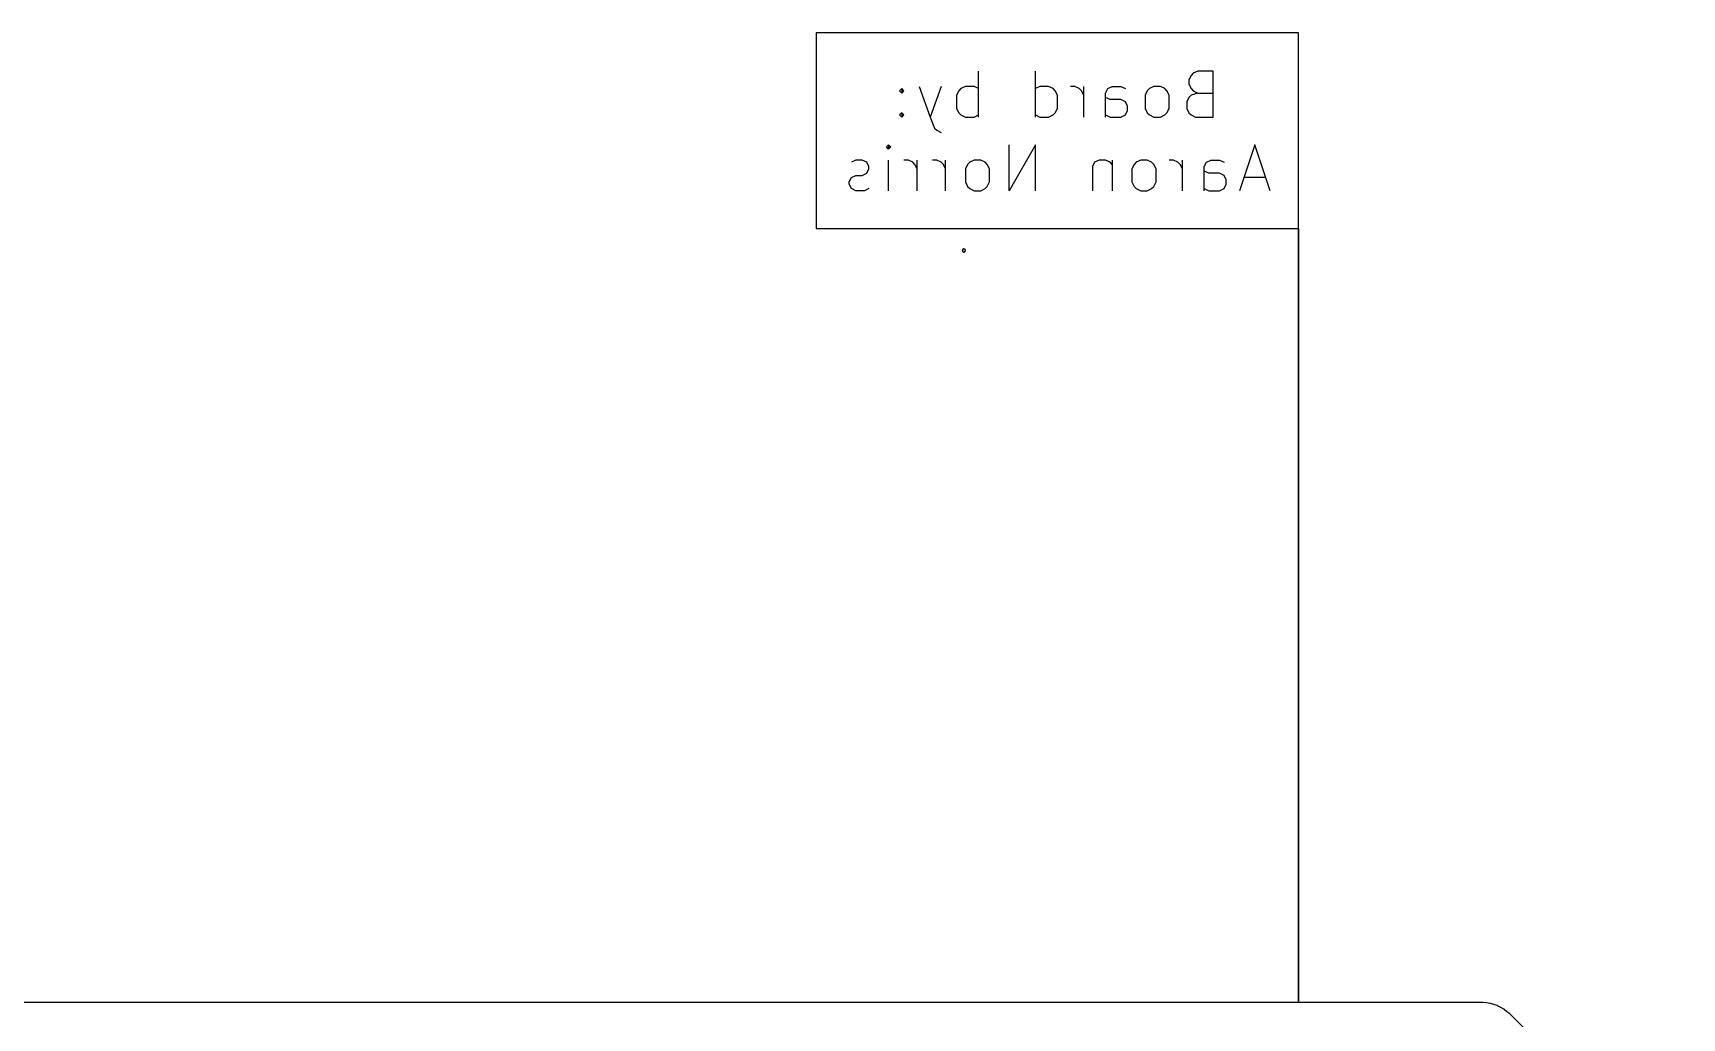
# Model space of a CAD drawing. Extents: x 10 to 213, y -213 to -15.
# Drawn here: x 84 to 137.7, y -86 to -53.9 of the extents above; entities that cross this region are included whole.
import ezdxf

# ---------------------------------------------------------------- set-up
doc = ezdxf.new("R2010")
doc.units = 0
doc.header["$MEASUREMENT"] = 0
doc.layers.add('BLACK', color=250, linetype='CONTINUOUS')

msp = doc.modelspace()

# ---------------------------------------------------------------- linework, layer by layer
at = {"layer": 'BLACK'}
for p, q in [((125.204, -53.872), (109.492, -53.872)), ((109.492, -53.872), (109.492, -60.242)), ((125.204, -53.872), (109.492, -53.872)), ((109.492, -53.872), (109.492, -60.242)), ((125.204, -60.242), (125.204, -53.872)), ((125.204, -60.242), (125.204, -53.872)), ((114.777, -56.6141), (114.777, -55.1141)), ((116.634, -56.6141), (116.634, -55.1141)), ((121.705, -55.257), (121.634, -55.3999)), ((121.777, -55.1856), (121.705, -55.257)), ((121.919, -55.1141), (121.777, -55.1856)), ((122.419, -55.1141), (121.919, -55.1141)), ((122.419, -56.6141), (122.419, -55.1141)), ((112.277, -55.6856), (112.205, -55.757)), ((112.205, -55.757), (112.277, -55.8284)), ((112.348, -55.757), (112.277, -55.6856)), ((112.277, -55.6856), (112.277, -55.8284)), ((112.277, -55.8284), (112.348, -55.757)), ((112.848, -55.6141), (113.205, -56.6141)), ((113.562, -55.6141), (113.205, -56.6141)), ((114.134, -55.757), (114.062, -55.8999)), ((114.205, -55.6856), (114.134, -55.757)), ((114.348, -55.6141), (114.205, -55.6856)), ((114.634, -55.6141), (114.348, -55.6141)), ((114.777, -55.6856), (114.634, -55.6141)), ((116.777, -55.6141), (116.634, -55.6856)), ((117.062, -55.6141), (116.777, -55.6141)), ((117.205, -55.6856), (117.062, -55.6141)), ((117.277, -55.757), (117.205, -55.6856)), ((117.348, -55.8999), (117.277, -55.757)), ((117.919, -55.6141), (117.777, -55.6141)), ((118.062, -55.6856), (117.919, -55.6141)), ((118.134, -55.757), (118.062, -55.6856)), ((118.205, -55.8999), (118.134, -55.757)), ((118.205, -56.6141), (118.205, -55.6141)), ((118.919, -55.8284), (118.991, -55.6856)), ((118.919, -56.6141), (118.919, -55.8284)), ((118.991, -55.6856), (119.134, -55.6141)), ((119.134, -55.6141), (119.419, -55.6141)), ((119.419, -55.6141), (119.562, -55.6856)), ((120.277, -55.757), (120.205, -55.8999)), ((120.348, -55.6856), (120.277, -55.757)), ((120.491, -55.6141), (120.348, -55.6856)), ((120.705, -55.6141), (120.491, -55.6141)), ((120.848, -55.6856), (120.705, -55.6141)), ((120.919, -55.757), (120.848, -55.6856)), ((120.991, -55.8999), (120.919, -55.757)), ((121.634, -55.3999), (121.634, -55.5427)), ((121.634, -55.5427), (121.705, -55.6856)), ((121.705, -55.6856), (121.777, -55.757)), ((121.919, -55.8284), (121.705, -55.8999)), ((121.777, -55.757), (121.919, -55.8284)), ((121.919, -55.8284), (122.419, -55.8284)), ((114.062, -55.8999), (114.062, -56.3284)), ((114.062, -56.3284), (114.134, -56.4713)), ((117.277, -56.4713), (117.348, -56.3284)), ((117.348, -56.3284), (117.348, -55.8999)), ((119.062, -56.0427), (118.919, -55.9713)), ((119.419, -56.0427), (119.062, -56.0427)), ((119.562, -56.1141), (119.419, -56.0427)), ((119.634, -56.257), (119.562, -56.1141)), ((119.562, -56.5427), (119.634, -56.3999)), ((119.634, -56.3999), (119.634, -56.257)), ((120.205, -55.8999), (120.205, -56.3284)), ((120.205, -56.3284), (120.277, -56.4713)), ((120.919, -56.4713), (120.991, -56.3284)), ((120.991, -56.3284), (120.991, -55.8999)), ((121.634, -55.9713), (121.562, -56.1141)), ((121.562, -56.1141), (121.562, -56.3284)), ((121.562, -56.3284), (121.634, -56.4713)), ((121.705, -55.8999), (121.634, -55.9713)), ((112.277, -56.4713), (112.205, -56.5427)), ((112.205, -56.5427), (112.277, -56.6141)), ((112.348, -56.5427), (112.277, -56.4713)), ((112.277, -56.4713), (112.277, -56.6141)), ((112.277, -56.6141), (112.348, -56.5427)), ((113.205, -56.6141), (113.348, -56.9713)), ((114.134, -56.4713), (114.205, -56.5427)), ((114.205, -56.5427), (114.348, -56.6141)), ((114.348, -56.6141), (114.634, -56.6141)), ((114.634, -56.6141), (114.777, -56.5427)), ((116.634, -56.5427), (116.777, -56.6141)), ((116.777, -56.6141), (117.062, -56.6141)), ((117.062, -56.6141), (117.205, -56.5427)), ((117.205, -56.5427), (117.277, -56.4713)), ((118.919, -56.5427), (119.062, -56.6141)), ((119.062, -56.6141), (119.419, -56.6141)), ((119.419, -56.6141), (119.562, -56.5427)), ((120.277, -56.4713), (120.348, -56.5427)), ((120.348, -56.5427), (120.491, -56.6141)), ((120.491, -56.6141), (120.705, -56.6141)), ((120.705, -56.6141), (120.848, -56.5427)), ((120.848, -56.5427), (120.919, -56.4713)), ((121.634, -56.4713), (121.705, -56.5427)), ((121.705, -56.5427), (121.848, -56.6141)), ((121.848, -56.6141), (122.419, -56.6141)), ((113.348, -56.9713), (113.419, -57.0427)), ((113.419, -57.0427), (113.562, -57.1141)), ((110.777, -58.0141), (110.634, -58.0856)), ((110.991, -58.0141), (110.777, -58.0141)), ((111.134, -58.0856), (110.991, -58.0141)), ((111.777, -57.5856), (111.848, -57.5141)), ((111.848, -57.657), (111.777, -57.5856)), ((111.848, -57.5141), (111.919, -57.5856)), ((111.848, -57.5141), (111.848, -57.657)), ((111.919, -57.5856), (111.848, -57.657)), ((111.848, -59.0141), (111.848, -58.0141)), ((112.491, -58.0141), (112.348, -58.0141)), ((112.634, -58.0856), (112.491, -58.0141)), ((112.777, -59.0141), (112.777, -58.0141)), ((113.419, -58.0141), (113.277, -58.0141)), ((113.562, -58.0856), (113.419, -58.0141)), ((113.705, -59.0141), (113.705, -58.0141)), ((114.634, -58.0141), (114.491, -58.0856)), ((114.848, -58.0141), (114.634, -58.0141)), ((114.991, -58.0856), (114.848, -58.0141)), ((116.634, -57.5141), (115.777, -59.0141)), ((115.777, -59.0141), (115.777, -57.5141)), ((116.634, -59.0141), (116.634, -57.5141)), ((118.705, -58.0141), (118.562, -58.0856)), ((118.919, -58.0141), (118.705, -58.0141)), ((119.062, -58.0856), (118.919, -58.0141)), ((119.134, -58.0141), (119.134, -59.0141)), ((120.062, -58.0141), (119.919, -58.0856)), ((120.277, -58.0141), (120.062, -58.0141)), ((120.419, -58.0856), (120.277, -58.0141)), ((121.134, -58.0141), (120.991, -58.0141)), ((121.277, -58.0856), (121.134, -58.0141)), ((121.419, -59.0141), (121.419, -58.0141)), ((122.205, -58.0856), (122.348, -58.0141)), ((122.348, -58.0141), (122.634, -58.0141)), ((122.634, -58.0141), (122.777, -58.0856)), ((123.777, -57.5141), (123.277, -59.0141)), ((124.277, -59.0141), (123.777, -57.5141)), ((110.634, -58.5856), (110.777, -58.5141)), ((110.777, -58.5141), (110.991, -58.5141)), ((110.991, -58.5141), (111.134, -58.4427)), ((111.205, -58.2284), (111.134, -58.0856)), ((111.134, -58.4427), (111.205, -58.2999)), ((111.205, -58.2999), (111.205, -58.2284)), ((112.705, -58.157), (112.634, -58.0856)), ((112.777, -58.2999), (112.705, -58.157)), ((113.634, -58.157), (113.562, -58.0856)), ((113.705, -58.2999), (113.634, -58.157)), ((114.419, -58.157), (114.348, -58.2999)), ((114.348, -58.2999), (114.348, -58.7284)), ((114.491, -58.0856), (114.419, -58.157)), ((115.062, -58.157), (114.991, -58.0856)), ((115.134, -58.2999), (115.062, -58.157)), ((115.134, -58.7284), (115.134, -58.2999)), ((118.562, -58.0856), (118.491, -58.2284)), ((118.491, -58.2284), (118.491, -59.0141)), ((119.134, -58.157), (119.062, -58.0856)), ((119.848, -58.157), (119.777, -58.2999)), ((119.777, -58.2999), (119.777, -58.7284)), ((119.919, -58.0856), (119.848, -58.157)), ((120.491, -58.157), (120.419, -58.0856)), ((120.562, -58.2999), (120.491, -58.157)), ((120.562, -58.7284), (120.562, -58.2999)), ((121.348, -58.157), (121.277, -58.0856)), ((121.419, -58.2999), (121.348, -58.157)), ((122.134, -58.2284), (122.205, -58.0856)), ((122.134, -59.0141), (122.134, -58.2284)), ((122.277, -58.4427), (122.134, -58.3713)), ((122.634, -58.4427), (122.277, -58.4427)), ((122.777, -58.5141), (122.634, -58.4427)), ((122.848, -58.657), (122.777, -58.5141)), ((110.562, -58.7284), (110.634, -58.5856)), ((110.562, -58.7999), (110.562, -58.7284)), ((110.634, -58.9427), (110.562, -58.7999)), ((110.777, -59.0141), (110.634, -58.9427)), ((111.062, -59.0141), (110.777, -59.0141)), ((111.205, -58.9427), (111.062, -59.0141)), ((114.348, -58.7284), (114.419, -58.8713)), ((114.419, -58.8713), (114.491, -58.9427)), ((114.491, -58.9427), (114.634, -59.0141)), ((114.634, -59.0141), (114.848, -59.0141)), ((114.848, -59.0141), (114.991, -58.9427)), ((114.991, -58.9427), (115.062, -58.8713)), ((115.062, -58.8713), (115.134, -58.7284)), ((119.777, -58.7284), (119.848, -58.8713)), ((119.848, -58.8713), (119.919, -58.9427)), ((119.919, -58.9427), (120.062, -59.0141)), ((120.062, -59.0141), (120.277, -59.0141)), ((120.277, -59.0141), (120.419, -58.9427)), ((120.419, -58.9427), (120.491, -58.8713)), ((120.491, -58.8713), (120.562, -58.7284)), ((122.134, -58.9427), (122.277, -59.0141)), ((122.277, -59.0141), (122.634, -59.0141)), ((122.634, -59.0141), (122.777, -58.9427)), ((122.777, -58.9427), (122.848, -58.7999)), ((122.848, -58.7999), (122.848, -58.657)), ((124.134, -58.5856), (123.419, -58.5856)), ((109.492, -60.242), (125.204, -60.242)), ((109.492, -60.242), (125.204, -60.242)), ((125.204, -85.471), (125.204, -60.242)), ((125.204, -60.242), (125.204, -85.471)), ((125.204, -85.471), (125.204, -60.242)), ((125.204, -60.242), (125.204, -85.471)), ((114.25, -60.9625), (114.25, -60.9575)), ((114.298, -60.91), (114.303, -60.91)), ((114.298, -61.01), (114.303, -61.01)), ((114.35, -60.9625), (114.35, -60.9575)), ((105.537, -85.471), (82.6717, -85.471)), ((105.537, -85.471), (82.6717, -85.471)), ((106.172, -85.471), (105.537, -85.471)), ((106.172, -85.471), (105.537, -85.471)), ((125.204, -85.471), (106.172, -85.471)), ((125.204, -85.471), (106.172, -85.471)), ((131.191, -85.471), (125.204, -85.471)), ((131.191, -85.471), (125.204, -85.471)), ((131.195, -85.471), (131.191, -85.471)), ((131.195, -85.471), (131.191, -85.471)), ((131.196, -85.471), (131.195, -85.471)), ((131.195, -85.471), (131.195, -85.471)), ((131.196, -85.471), (131.195, -85.471)), ((131.195, -85.471), (131.195, -85.471)), ((131.209, -85.4711), (131.196, -85.471)), ((131.209, -85.4711), (131.196, -85.471)), ((131.325, -85.4842), (131.209, -85.4711)), ((131.325, -85.4842), (131.209, -85.4711)), ((131.442, -85.4961), (131.325, -85.4842)), ((131.442, -85.4961), (131.325, -85.4842)), ((131.448, -85.498), (131.442, -85.4961)), ((131.448, -85.498), (131.442, -85.4961)), ((131.455, -85.4988), (131.448, -85.498)), ((131.455, -85.4988), (131.448, -85.498)), ((131.567, -85.5342), (131.455, -85.4988)), ((131.567, -85.5342), (131.455, -85.4988)), ((131.679, -85.5685), (131.567, -85.5342)), ((131.679, -85.5685), (131.567, -85.5342)), ((131.685, -85.5717), (131.679, -85.5685)), ((131.685, -85.5717), (131.679, -85.5685)), ((131.691, -85.5737), (131.685, -85.5717)), ((131.691, -85.5737), (131.685, -85.5717)), ((131.794, -85.6302), (131.691, -85.5737)), ((131.794, -85.6302), (131.691, -85.5737)), ((131.897, -85.6856), (131.794, -85.6302)), ((131.897, -85.6856), (131.794, -85.6302)), ((131.903, -85.6899), (131.897, -85.6856)), ((131.903, -85.6899), (131.897, -85.6856)), ((131.909, -85.6931), (131.903, -85.6899)), ((131.909, -85.6931), (131.903, -85.6899)), ((131.998, -85.7685), (131.909, -85.6931)), ((131.998, -85.7685), (131.909, -85.6931)), ((132.089, -85.843), (131.998, -85.7685)), ((132.089, -85.843), (131.998, -85.7685)), ((137.701, -91.4553), (132.089, -85.843)), ((137.701, -91.4553), (132.089, -85.843))]:
    msp.add_line(p, q, dxfattribs=at)
msp.add_circle((114.3, -60.96), 0.00167, dxfattribs=at)
for centre, start, end in [((114.298, -60.96), 90, 270), ((114.3, -60.9575), 360, 540), ((114.3, -60.9625), 180, 360), ((114.303, -60.96), 270, 450)]:
    msp.add_arc(centre, 0.05, start, end, dxfattribs=at)

doc.saveas('drawing.dxf')
